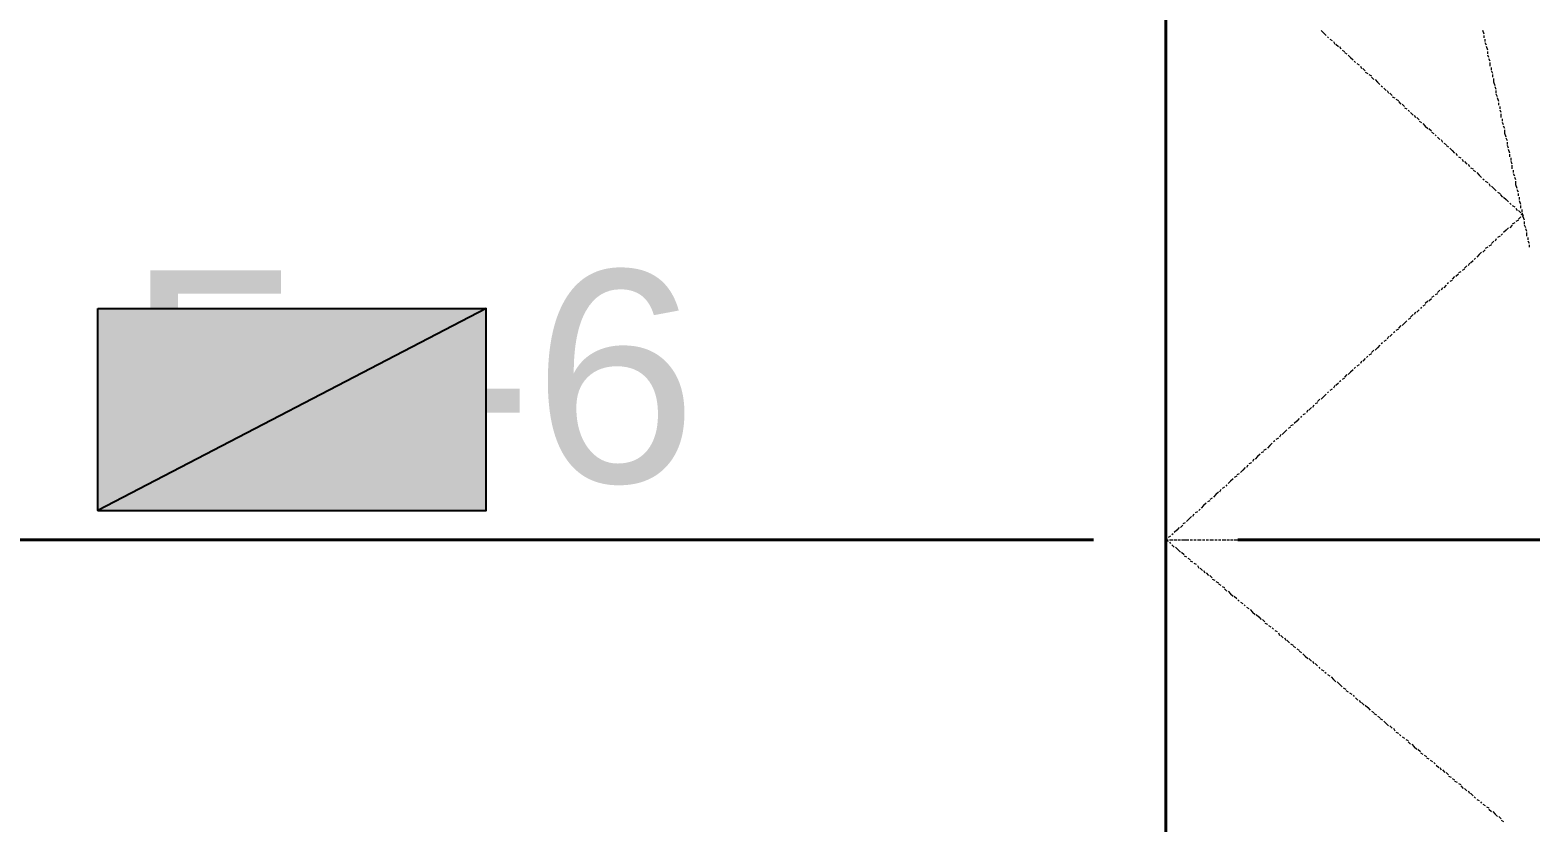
# Model space of a CAD drawing. Extents: x 8 to 21351, y 0 to 420.
# Drawn here: x 15702.36 to 15728.29, y 235.93 to 249.63 of the extents above; entities that cross this region are included whole.
import ezdxf

# ---------------------------------------------------------------- set-up
doc = ezdxf.new("R2010")
doc.units = 0
doc.styles.add('TEYPDFCAD_TEXT', font='arial.ttf')

msp = doc.modelspace()

# ---------------------------------------------------------------- hatches: boundary and pattern name
at = {"true_color": 0xffffff}
h = msp.add_hatch(color=0, dxfattribs=at)
h.paths.add_polyline_path([(15703.537, 244.814), (15710.247, 244.814), (15703.537, 241.321)])
h.paths.add_polyline_path([(15710.247, 244.814), (15703.537, 241.321), (15710.247, 241.321)])

# ---------------------------------------------------------------- linework, layer by layer
at = {"color": 7, "lineweight": 40}
for p, q in [((15721.994, 262.065), (15721.994, 174.561)), ((15720.745, 240.813), (15693.25, 240.813)), ((15750.76, 240.813), (15723.243, 240.813))]:
    msp.add_line(p, q, dxfattribs=at)
at = {"color": 7, "lineweight": 5}
for p, q in [((15721.994, 249.597), (15721.994, 249.64)), ((15721.994, 249.513), (15721.994, 249.576)), ((15721.994, 249.449), (15721.994, 249.492)), ((15724.682, 249.619), (15724.725, 249.576)), ((15724.725, 249.576), (15724.767, 249.534)), ((15724.788, 249.513), (15724.809, 249.492)), ((15724.83, 249.47), (15724.873, 249.449)), ((15727.497, 249.555), (15727.476, 249.619)), ((15727.497, 249.492), (15727.497, 249.534)), ((15727.519, 249.428), (15727.519, 249.47)), ((15721.994, 249.386), (15721.994, 249.428)), ((15721.994, 249.301), (15721.994, 249.364)), ((15721.994, 249.238), (15721.994, 249.28)), ((15721.994, 249.174), (15721.994, 249.216)), ((15724.894, 249.428), (15724.915, 249.386)), ((15724.936, 249.386), (15724.979, 249.343)), ((15725, 249.343), (15725.021, 249.301)), ((15725.042, 249.28), (15725.084, 249.259)), ((15725.084, 249.238), (15725.127, 249.216)), ((15725.148, 249.195), (15725.19, 249.153)), ((15727.54, 249.364), (15727.519, 249.407)), ((15727.561, 249.28), (15727.54, 249.343)), ((15727.561, 249.216), (15727.561, 249.259)), ((15727.582, 249.153), (15727.561, 249.195)), ((15721.994, 249.089), (15721.994, 249.153)), ((15721.994, 249.026), (15721.994, 249.089)), ((15721.994, 248.962), (15721.994, 249.005)), ((15721.994, 248.899), (15721.994, 248.941)), ((15725.19, 249.153), (15725.233, 249.111)), ((15725.254, 249.089), (15725.275, 249.068)), ((15725.296, 249.047), (15725.338, 249.026)), ((15725.36, 249.005), (15725.381, 248.962)), ((15725.402, 248.962), (15725.444, 248.92)), ((15727.603, 249.089), (15727.582, 249.132)), ((15727.603, 249.005), (15727.603, 249.068)), ((15727.624, 248.941), (15727.624, 248.983)), ((15727.646, 248.878), (15727.624, 248.92)), ((15721.994, 248.814), (15721.994, 248.878)), ((15721.994, 248.751), (15721.994, 248.793)), ((15721.994, 248.687), (15721.994, 248.729)), ((15721.994, 248.602), (15721.994, 248.666)), ((15725.444, 248.899), (15725.487, 248.878)), ((15725.508, 248.857), (15725.55, 248.835)), ((15725.55, 248.814), (15725.592, 248.772)), ((15725.614, 248.772), (15725.656, 248.729)), ((15725.656, 248.729), (15725.698, 248.687)), ((15725.719, 248.666), (15725.741, 248.645)), ((15727.646, 248.814), (15727.646, 248.857)), ((15727.667, 248.729), (15727.667, 248.793)), ((15727.688, 248.666), (15727.667, 248.729)), ((15721.994, 248.539), (15721.994, 248.581)), ((15721.994, 248.476), (15721.994, 248.518)), ((15721.994, 248.391), (15721.994, 248.454)), ((15725.762, 248.624), (15725.804, 248.581)), ((15725.825, 248.581), (15725.846, 248.539)), ((15725.868, 248.539), (15725.91, 248.497)), ((15725.91, 248.476), (15725.952, 248.454)), ((15725.973, 248.433), (15726.016, 248.412)), ((15727.709, 248.602), (15727.688, 248.645)), ((15727.709, 248.539), (15727.709, 248.581)), ((15727.73, 248.476), (15727.709, 248.518)), ((15727.751, 248.391), (15727.73, 248.454)), ((15721.994, 248.327), (15721.994, 248.37)), ((15721.994, 248.264), (15721.994, 248.306)), ((15721.994, 248.179), (15721.994, 248.243)), ((15721.994, 248.116), (15721.994, 248.179)), ((15726.016, 248.391), (15726.058, 248.349)), ((15726.079, 248.349), (15726.122, 248.306)), ((15726.122, 248.285), (15726.164, 248.264)), ((15726.185, 248.243), (15726.206, 248.221)), ((15726.227, 248.2), (15726.27, 248.158)), ((15726.291, 248.158), (15726.312, 248.116)), ((15727.751, 248.327), (15727.751, 248.37)), ((15727.773, 248.264), (15727.773, 248.306)), ((15727.794, 248.2), (15727.773, 248.243)), ((15727.794, 248.116), (15727.794, 248.179)), ((15721.994, 248.052), (15721.994, 248.095)), ((15721.994, 247.989), (15721.994, 248.031)), ((15721.994, 247.904), (15721.994, 247.968)), ((15721.994, 247.84), (15721.994, 247.883)), ((15726.333, 248.116), (15726.376, 248.073)), ((15726.376, 248.052), (15726.418, 248.031)), ((15726.439, 248.01), (15726.481, 247.968)), ((15726.481, 247.968), (15726.524, 247.925)), ((15726.545, 247.925), (15726.587, 247.883)), ((15727.815, 248.052), (15727.815, 248.095)), ((15727.836, 247.989), (15727.815, 248.031)), ((15727.857, 247.925), (15727.836, 247.968)), ((15727.857, 247.84), (15727.857, 247.904)), ((15721.994, 247.777), (15721.994, 247.819)), ((15721.994, 247.692), (15721.994, 247.756)), ((15721.994, 247.629), (15721.994, 247.671)), ((15726.587, 247.862), (15726.63, 247.84)), ((15726.651, 247.819), (15726.672, 247.798)), ((15726.693, 247.777), (15726.735, 247.735)), ((15726.757, 247.735), (15726.778, 247.692)), ((15726.799, 247.671), (15726.841, 247.65)), ((15726.841, 247.629), (15726.884, 247.608)), ((15727.878, 247.777), (15727.857, 247.84)), ((15727.9, 247.714), (15727.878, 247.756)), ((15727.9, 247.65), (15727.9, 247.692)), ((15727.921, 247.586), (15727.9, 247.629)), ((15721.994, 247.565), (15721.994, 247.608)), ((15721.994, 247.481), (15721.994, 247.544)), ((15721.994, 247.417), (15721.994, 247.459)), ((15721.994, 247.354), (15721.994, 247.396)), ((15726.905, 247.586), (15726.947, 247.544)), ((15726.947, 247.544), (15726.989, 247.502)), ((15727.011, 247.502), (15727.032, 247.459)), ((15727.053, 247.438), (15727.095, 247.417)), ((15727.116, 247.396), (15727.138, 247.354)), ((15727.942, 247.502), (15727.921, 247.565)), ((15727.942, 247.438), (15727.942, 247.481)), ((15727.963, 247.375), (15727.963, 247.417)), ((15721.994, 247.269), (15721.994, 247.333)), ((15721.994, 247.206), (15721.994, 247.269)), ((15721.994, 247.142), (15721.994, 247.184)), ((15721.994, 247.078), (15721.994, 247.121)), ((15727.159, 247.354), (15727.201, 247.311)), ((15727.222, 247.311), (15727.243, 247.269)), ((15727.265, 247.248), (15727.307, 247.227)), ((15727.307, 247.206), (15727.349, 247.184)), ((15727.37, 247.163), (15727.413, 247.121)), ((15727.413, 247.121), (15727.455, 247.078)), ((15727.984, 247.311), (15727.963, 247.354)), ((15727.984, 247.227), (15727.984, 247.29)), ((15728.005, 247.163), (15728.005, 247.206)), ((15728.027, 247.1), (15728.005, 247.142)), ((15721.994, 246.994), (15721.994, 247.057)), ((15721.994, 246.93), (15721.994, 246.973)), ((15721.994, 246.867), (15721.994, 246.909)), ((15721.994, 246.782), (15721.994, 246.846)), ((15727.476, 247.057), (15727.497, 247.036)), ((15727.519, 247.015), (15727.561, 246.994)), ((15727.582, 246.973), (15727.603, 246.93)), ((15727.624, 246.93), (15727.667, 246.888)), ((15727.667, 246.888), (15727.709, 246.846)), ((15728.048, 247.036), (15728.027, 247.078)), ((15728.048, 246.952), (15728.048, 247.015)), ((15728.069, 246.888), (15728.048, 246.952)), ((15728.09, 246.825), (15728.069, 246.867)), ((15721.994, 246.719), (15721.994, 246.761)), ((15721.994, 246.655), (15721.994, 246.697)), ((15721.994, 246.571), (15721.994, 246.634)), ((15727.73, 246.825), (15727.773, 246.803)), ((15727.773, 246.782), (15727.815, 246.74)), ((15727.836, 246.74), (15727.878, 246.697)), ((15727.878, 246.697), (15727.921, 246.655)), ((15727.942, 246.634), (15727.963, 246.613)), ((15727.984, 246.592), (15728.027, 246.571)), ((15728.09, 246.761), (15728.09, 246.803)), ((15728.111, 246.697), (15728.111, 246.74)), ((15728.132, 246.613), (15728.111, 246.676)), ((15728.132, 246.549), (15728.132, 246.592)), ((15721.994, 246.507), (15721.994, 246.549)), ((15721.994, 246.443), (15721.994, 246.486)), ((15721.994, 246.359), (15721.994, 246.422)), ((15721.994, 246.295), (15721.994, 246.359)), ((15728.048, 246.549), (15728.069, 246.507)), ((15728.09, 246.338), (15728.048, 246.316)), ((15728.09, 246.507), (15728.132, 246.465)), ((15728.132, 246.401), (15728.09, 246.359)), ((15728.132, 246.443), (15728.175, 246.422)), ((15728.154, 246.486), (15728.154, 246.528)), ((15728.175, 246.422), (15728.154, 246.465)), ((15728.175, 246.422), (15728.154, 246.401)), ((15728.196, 246.338), (15728.175, 246.401)), ((15721.994, 246.232), (15721.994, 246.274)), ((15721.994, 246.168), (15721.994, 246.211)), ((15721.994, 246.084), (15721.994, 246.147)), ((15727.815, 246.105), (15727.794, 246.084)), ((15727.878, 246.168), (15727.836, 246.126)), ((15727.921, 246.211), (15727.878, 246.168)), ((15727.984, 246.253), (15727.942, 246.211)), ((15728.027, 246.295), (15727.984, 246.274)), ((15728.196, 246.274), (15728.196, 246.316)), ((15728.217, 246.211), (15728.196, 246.253)), ((15728.238, 246.147), (15728.217, 246.19)), ((15728.238, 246.062), (15728.238, 246.126)), ((15721.994, 246.02), (15721.994, 246.062)), ((15721.994, 245.957), (15721.994, 245.999)), ((15721.994, 245.872), (15721.994, 245.935)), ((15721.994, 245.809), (15721.994, 245.851)), ((15727.519, 245.83), (15727.476, 245.787)), ((15727.561, 245.872), (15727.519, 245.851)), ((15727.624, 245.914), (15727.582, 245.893)), ((15727.667, 245.978), (15727.624, 245.935)), ((15727.709, 246.02), (15727.688, 245.978)), ((15727.773, 246.062), (15727.73, 246.041)), ((15728.259, 245.999), (15728.259, 246.041)), ((15728.281, 245.935), (15728.259, 245.978)), ((15728.281, 245.872), (15728.281, 245.914)), ((15721.994, 245.745), (15721.994, 245.787)), ((15721.994, 245.66), (15721.994, 245.724)), ((15721.994, 245.597), (15721.994, 245.639)), ((15721.994, 245.533), (15721.994, 245.576)), ((15727.201, 245.554), (15727.159, 245.512)), ((15727.243, 245.597), (15727.222, 245.554)), ((15727.307, 245.639), (15727.265, 245.597)), ((15727.349, 245.681), (15727.328, 245.66)), ((15727.413, 245.745), (15727.37, 245.703)), ((15727.455, 245.787), (15727.413, 245.745)), ((15721.994, 245.449), (15721.994, 245.512)), ((15721.994, 245.385), (15721.994, 245.449)), ((15721.994, 245.322), (15721.994, 245.364)), ((15721.994, 245.258), (15721.994, 245.3)), ((15726.947, 245.3), (15726.905, 245.279)), ((15726.989, 245.364), (15726.947, 245.322)), ((15727.053, 245.406), (15727.011, 245.364)), ((15727.095, 245.449), (15727.053, 245.428)), ((15727.159, 245.491), (15727.116, 245.47)), ((15721.994, 245.173), (15721.994, 245.237)), ((15721.994, 245.11), (15721.994, 245.152)), ((15721.994, 245.047), (15721.994, 245.089)), ((15726.693, 245.068), (15726.651, 245.047)), ((15726.735, 245.131), (15726.693, 245.089)), ((15726.778, 245.173), (15726.757, 245.131)), ((15726.841, 245.216), (15726.799, 245.173)), ((15726.884, 245.258), (15726.862, 245.237)), ((15721.994, 244.962), (15721.994, 245.025)), ((15721.994, 244.898), (15721.994, 244.941)), ((15721.994, 244.835), (15721.994, 244.877)), ((15721.994, 244.75), (15721.994, 244.814)), ((15726.376, 244.792), (15726.333, 244.75)), ((15726.418, 244.835), (15726.397, 244.814)), ((15726.481, 244.877), (15726.439, 244.856)), ((15726.524, 244.941), (15726.481, 244.898)), ((15726.587, 244.983), (15726.545, 244.941)), ((15726.63, 245.025), (15726.587, 245.004)), ((15721.994, 244.687), (15721.994, 244.729)), ((15721.994, 244.623), (15721.994, 244.666)), ((15721.994, 244.538), (15721.994, 244.602)), ((15721.994, 244.475), (15721.994, 244.538)), ((15726.058, 244.517), (15726.016, 244.475)), ((15726.122, 244.56), (15726.079, 244.517)), ((15726.164, 244.602), (15726.122, 244.56)), ((15726.227, 244.644), (15726.185, 244.623)), ((15726.27, 244.708), (15726.227, 244.666)), ((15726.312, 244.75), (15726.291, 244.708)), ((15721.994, 244.411), (15721.994, 244.454)), ((15721.994, 244.348), (15721.994, 244.39)), ((15721.994, 244.263), (15721.994, 244.327)), ((15725.804, 244.263), (15725.762, 244.242)), ((15725.846, 244.327), (15725.825, 244.285)), ((15725.91, 244.369), (15725.868, 244.327)), ((15725.952, 244.411), (15725.931, 244.39)), ((15726.016, 244.454), (15725.973, 244.433)), ((15721.994, 244.2), (15721.994, 244.242)), ((15721.994, 244.136), (15721.994, 244.179)), ((15721.994, 244.052), (15721.994, 244.115)), ((15721.994, 243.988), (15721.994, 244.03)), ((15725.55, 244.03), (15725.508, 244.009)), ((15725.592, 244.094), (15725.55, 244.052)), ((15725.656, 244.136), (15725.614, 244.094)), ((15725.698, 244.179), (15725.656, 244.136)), ((15725.741, 244.221), (15725.719, 244.2)), ((15721.994, 243.925), (15721.994, 243.967)), ((15721.994, 243.84), (15721.994, 243.904)), ((15721.994, 243.776), (15721.994, 243.819)), ((15721.994, 243.713), (15721.994, 243.755)), ((15725.233, 243.755), (15725.19, 243.713)), ((15725.275, 243.798), (15725.254, 243.776)), ((15725.338, 243.84), (15725.296, 243.819)), ((15725.381, 243.904), (15725.36, 243.861)), ((15725.444, 243.946), (15725.402, 243.904)), ((15725.487, 243.988), (15725.465, 243.967)), ((15721.994, 243.628), (15721.994, 243.692)), ((15721.994, 243.565), (15721.994, 243.628)), ((15721.994, 243.501), (15721.994, 243.544)), ((15721.994, 243.438), (15721.994, 243.48)), ((15724.915, 243.48), (15724.894, 243.438)), ((15724.979, 243.523), (15724.936, 243.48)), ((15725.021, 243.565), (15725, 243.544)), ((15725.084, 243.607), (15725.042, 243.586)), ((15725.127, 243.671), (15725.084, 243.628)), ((15725.19, 243.713), (15725.148, 243.671)), ((15721.994, 243.353), (15721.994, 243.417)), ((15721.994, 243.29), (15721.994, 243.332)), ((15721.994, 243.226), (15721.994, 243.268)), ((15724.661, 243.247), (15724.619, 243.205)), ((15724.725, 243.29), (15724.682, 243.247)), ((15724.767, 243.332), (15724.725, 243.29)), ((15724.809, 243.374), (15724.788, 243.353)), ((15724.873, 243.417), (15724.83, 243.395)), ((15721.994, 243.142), (15721.994, 243.205)), ((15721.994, 243.078), (15721.994, 243.12)), ((15721.994, 243.014), (15721.994, 243.057)), ((15721.994, 242.93), (15721.994, 242.993)), ((15724.407, 242.993), (15724.365, 242.972)), ((15724.449, 243.057), (15724.428, 243.014)), ((15724.513, 243.099), (15724.471, 243.057)), ((15724.555, 243.142), (15724.534, 243.099)), ((15724.619, 243.184), (15724.576, 243.163)), ((15721.994, 242.866), (15721.994, 242.909)), ((15721.994, 242.803), (15721.994, 242.845)), ((15721.994, 242.718), (15721.994, 242.782)), ((15721.994, 242.655), (15721.994, 242.718)), ((15724.09, 242.718), (15724.047, 242.676)), ((15724.153, 242.761), (15724.111, 242.739)), ((15724.195, 242.803), (15724.153, 242.782)), ((15724.259, 242.866), (15724.217, 242.824)), ((15724.301, 242.909), (15724.259, 242.866)), ((15724.344, 242.951), (15724.322, 242.93)), ((15721.994, 242.591), (15721.994, 242.633)), ((15721.994, 242.528), (15721.994, 242.57)), ((15721.994, 242.443), (15721.994, 242.506)), ((15723.793, 242.443), (15723.751, 242.401)), ((15723.836, 242.485), (15723.793, 242.443)), ((15723.878, 242.528), (15723.857, 242.506)), ((15723.941, 242.57), (15723.899, 242.549)), ((15723.984, 242.633), (15723.963, 242.591)), ((15724.047, 242.676), (15724.005, 242.633)), ((15721.994, 242.38), (15721.994, 242.422)), ((15721.994, 242.316), (15721.994, 242.358)), ((15721.994, 242.231), (15721.994, 242.295)), ((15721.994, 242.168), (15721.994, 242.21)), ((15723.518, 242.21), (15723.497, 242.168)), ((15723.582, 242.252), (15723.539, 242.21)), ((15723.624, 242.295), (15723.582, 242.252)), ((15723.687, 242.337), (15723.645, 242.316)), ((15723.73, 242.38), (15723.687, 242.358)), ((15721.994, 242.104), (15721.994, 242.147)), ((15721.994, 242.02), (15721.994, 242.083)), ((15721.994, 241.956), (15721.994, 241.999)), ((15721.994, 241.893), (15721.994, 241.935)), ((15723.264, 241.956), (15723.222, 241.935)), ((15723.328, 242.02), (15723.285, 241.977)), ((15723.37, 242.062), (15723.328, 242.02)), ((15723.412, 242.104), (15723.391, 242.062)), ((15723.476, 242.147), (15723.433, 242.125)), ((15721.994, 241.808), (15721.994, 241.871)), ((15721.994, 241.744), (15721.994, 241.808)), ((15721.994, 241.681), (15721.994, 241.723)), ((15721.994, 241.618), (15721.994, 241.66)), ((15722.947, 241.681), (15722.925, 241.639)), ((15723.01, 241.723), (15722.968, 241.702)), ((15723.052, 241.766), (15723.031, 241.744)), ((15723.116, 241.829), (15723.074, 241.787)), ((15723.158, 241.871), (15723.116, 241.829)), ((15723.222, 241.914), (15723.179, 241.893)), ((15721.994, 241.533), (15721.994, 241.596)), ((15721.994, 241.469), (15721.994, 241.512)), ((15721.994, 241.406), (15721.994, 241.448)), ((15722.65, 241.406), (15722.608, 241.363)), ((15722.693, 241.448), (15722.65, 241.406)), ((15722.756, 241.49), (15722.714, 241.469)), ((15722.798, 241.533), (15722.756, 241.512)), ((15722.862, 241.596), (15722.82, 241.554)), ((15722.904, 241.639), (15722.862, 241.596)), ((15721.994, 241.321), (15721.994, 241.385)), ((15721.994, 241.258), (15721.994, 241.3)), ((15721.994, 241.194), (15721.994, 241.236)), ((15721.994, 241.109), (15721.994, 241.173)), ((15722.396, 241.173), (15722.354, 241.131)), ((15722.439, 241.215), (15722.396, 241.173)), ((15722.481, 241.258), (15722.46, 241.215)), ((15722.544, 241.3), (15722.502, 241.279)), ((15722.587, 241.342), (15722.566, 241.321)), ((15721.994, 241.046), (15721.994, 241.088)), ((15721.994, 240.982), (15721.994, 241.025)), ((15721.994, 240.898), (15721.994, 240.961)), ((15721.994, 240.834), (15721.994, 240.898)), ((15722.121, 240.919), (15722.1, 240.898)), ((15722.185, 240.982), (15722.142, 240.94)), ((15722.227, 241.025), (15722.185, 240.982)), ((15722.29, 241.067), (15722.248, 241.025)), ((15722.333, 241.109), (15722.29, 241.088)), ((15722.015, 240.834), (15721.994, 240.813)), ((15721.994, 240.813), (15722.036, 240.813)), ((15721.994, 240.813), (15722.036, 240.792)), ((15721.994, 240.771), (15721.994, 240.813)), ((15721.994, 240.707), (15721.994, 240.75)), ((15721.994, 240.623), (15721.994, 240.686)), ((15722.079, 240.877), (15722.036, 240.856)), ((15722.058, 240.813), (15722.121, 240.813)), ((15722.058, 240.771), (15722.079, 240.75)), ((15722.1, 240.728), (15722.142, 240.686)), ((15722.142, 240.813), (15722.185, 240.813)), ((15722.163, 240.686), (15722.206, 240.644)), ((15722.206, 240.813), (15722.248, 240.813)), ((15722.206, 240.644), (15722.248, 240.601)), ((15722.269, 240.813), (15722.333, 240.813)), ((15722.333, 240.813), (15722.396, 240.813)), ((15722.417, 240.813), (15722.46, 240.813)), ((15722.481, 240.813), (15722.523, 240.813)), ((15722.544, 240.813), (15722.608, 240.813)), ((15722.629, 240.813), (15722.671, 240.813)), ((15722.693, 240.813), (15722.735, 240.813)), ((15722.756, 240.813), (15722.82, 240.813)), ((15722.841, 240.813), (15722.883, 240.813)), ((15722.904, 240.813), (15722.947, 240.813)), ((15722.968, 240.813), (15723.031, 240.813)), ((15723.052, 240.813), (15723.095, 240.813)), ((15723.116, 240.813), (15723.158, 240.813)), ((15723.179, 240.813), (15723.243, 240.813)), ((15723.243, 240.813), (15723.306, 240.813)), ((15723.328, 240.813), (15723.37, 240.813)), ((15723.391, 240.813), (15723.433, 240.813)), ((15723.455, 240.813), (15723.518, 240.813)), ((15723.539, 240.813), (15723.582, 240.813)), ((15723.603, 240.813), (15723.645, 240.813)), ((15723.666, 240.813), (15723.73, 240.813)), ((15723.751, 240.813), (15723.793, 240.813)), ((15723.814, 240.813), (15723.857, 240.813)), ((15723.878, 240.813), (15723.941, 240.813)), ((15723.963, 240.813), (15724.005, 240.813)), ((15724.026, 240.813), (15724.068, 240.813)), ((15724.09, 240.813), (15724.153, 240.813)), ((15724.153, 240.813), (15724.217, 240.813)), ((15724.238, 240.813), (15724.28, 240.813)), ((15724.301, 240.813), (15724.344, 240.813)), ((15724.365, 240.813), (15724.428, 240.813)), ((15724.449, 240.813), (15724.492, 240.813)), ((15724.513, 240.813), (15724.555, 240.813)), ((15724.576, 240.813), (15724.64, 240.813)), ((15724.661, 240.813), (15724.703, 240.813)), ((15724.725, 240.813), (15724.767, 240.813)), ((15724.788, 240.813), (15724.852, 240.813)), ((15724.873, 240.813), (15724.915, 240.813)), ((15724.936, 240.813), (15724.979, 240.813)), ((15725, 240.813), (15725.063, 240.813)), ((15725.063, 240.813), (15725.127, 240.813)), ((15725.148, 240.813), (15725.19, 240.813)), ((15725.211, 240.813), (15725.254, 240.813)), ((15725.275, 240.813), (15725.338, 240.813)), ((15725.36, 240.813), (15725.402, 240.813)), ((15725.423, 240.813), (15725.465, 240.813)), ((15725.487, 240.813), (15725.55, 240.813)), ((15725.571, 240.813), (15725.614, 240.813)), ((15725.635, 240.813), (15725.677, 240.813)), ((15725.698, 240.813), (15725.762, 240.813)), ((15725.783, 240.813), (15725.825, 240.813)), ((15725.846, 240.813), (15725.889, 240.813)), ((15725.91, 240.813), (15725.973, 240.813)), ((15725.973, 240.813), (15726.037, 240.813)), ((15726.058, 240.813), (15726.1, 240.813)), ((15726.122, 240.813), (15726.164, 240.813)), ((15726.185, 240.813), (15726.249, 240.813)), ((15726.27, 240.813), (15726.312, 240.813)), ((15726.333, 240.813), (15726.376, 240.813)), ((15726.397, 240.813), (15726.46, 240.813)), ((15726.481, 240.813), (15726.524, 240.813)), ((15726.545, 240.813), (15726.587, 240.813)), ((15726.608, 240.813), (15726.672, 240.813)), ((15726.693, 240.813), (15726.735, 240.813)), ((15726.757, 240.813), (15726.799, 240.813)), ((15726.82, 240.813), (15726.884, 240.813)), ((15726.884, 240.813), (15726.947, 240.813)), ((15726.968, 240.813), (15727.011, 240.813)), ((15727.032, 240.813), (15727.074, 240.813)), ((15727.095, 240.813), (15727.159, 240.813)), ((15727.18, 240.813), (15727.222, 240.813)), ((15727.243, 240.813), (15727.286, 240.813)), ((15727.307, 240.813), (15727.37, 240.813)), ((15727.392, 240.813), (15727.434, 240.813)), ((15727.455, 240.813), (15727.497, 240.813)), ((15727.519, 240.813), (15727.582, 240.813)), ((15727.603, 240.813), (15727.646, 240.813)), ((15727.667, 240.813), (15727.709, 240.813)), ((15727.73, 240.813), (15727.773, 240.813)), ((15727.794, 240.813), (15727.857, 240.813)), ((15727.878, 240.813), (15727.921, 240.813)), ((15727.942, 240.813), (15727.984, 240.813)), ((15728.005, 240.813), (15728.069, 240.813)), ((15728.09, 240.813), (15728.132, 240.813)), ((15728.154, 240.813), (15728.196, 240.813)), ((15728.217, 240.813), (15728.281, 240.813)), ((15721.994, 240.559), (15721.994, 240.601)), ((15721.994, 240.496), (15721.994, 240.538)), ((15721.994, 240.411), (15721.994, 240.475)), ((15721.994, 240.347), (15721.994, 240.39)), ((15722.269, 240.601), (15722.312, 240.559)), ((15722.312, 240.538), (15722.354, 240.517)), ((15722.375, 240.496), (15722.417, 240.475)), ((15722.417, 240.453), (15722.46, 240.432)), ((15722.481, 240.411), (15722.523, 240.39)), ((15722.544, 240.369), (15722.566, 240.326)), ((15721.994, 240.284), (15721.994, 240.326)), ((15721.994, 240.199), (15721.994, 240.263)), ((15721.994, 240.136), (15721.994, 240.178)), ((15721.994, 240.072), (15721.994, 240.115)), ((15722.587, 240.326), (15722.629, 240.284)), ((15722.65, 240.284), (15722.671, 240.242)), ((15722.693, 240.242), (15722.735, 240.199)), ((15722.756, 240.199), (15722.798, 240.157)), ((15722.798, 240.136), (15722.841, 240.115)), ((15721.994, 239.988), (15721.994, 240.051)), ((15721.994, 239.924), (15721.994, 239.988)), ((15721.994, 239.861), (15721.994, 239.903)), ((15722.862, 240.093), (15722.904, 240.072)), ((15722.904, 240.051), (15722.947, 240.03)), ((15722.968, 240.009), (15723.01, 239.988)), ((15723.01, 239.966), (15723.052, 239.924)), ((15723.074, 239.924), (15723.116, 239.882)), ((15723.116, 239.882), (15723.158, 239.839)), ((15721.994, 239.797), (15721.994, 239.839)), ((15721.994, 239.713), (15721.994, 239.776)), ((15721.994, 239.649), (15721.994, 239.691)), ((15721.994, 239.585), (15721.994, 239.628)), ((15723.179, 239.839), (15723.222, 239.797)), ((15723.243, 239.776), (15723.264, 239.755)), ((15723.285, 239.734), (15723.328, 239.713)), ((15723.349, 239.691), (15723.37, 239.67)), ((15723.391, 239.649), (15723.433, 239.628)), ((15723.455, 239.607), (15723.497, 239.564)), ((15721.994, 239.501), (15721.994, 239.564)), ((15721.994, 239.437), (15721.994, 239.48)), ((15721.994, 239.374), (15721.994, 239.416)), ((15721.994, 239.289), (15721.994, 239.353)), ((15723.497, 239.564), (15723.539, 239.522)), ((15723.56, 239.522), (15723.603, 239.48)), ((15723.603, 239.48), (15723.645, 239.437)), ((15723.666, 239.437), (15723.709, 239.395)), ((15723.709, 239.374), (15723.751, 239.353)), ((15723.772, 239.332), (15723.814, 239.31)), ((15721.994, 239.226), (15721.994, 239.268)), ((15721.994, 239.162), (15721.994, 239.204)), ((15721.994, 239.077), (15721.994, 239.141)), ((15721.994, 239.014), (15721.994, 239.077)), ((15723.836, 239.289), (15723.857, 239.268)), ((15723.878, 239.247), (15723.92, 239.226)), ((15723.941, 239.204), (15723.963, 239.162)), ((15723.984, 239.162), (15724.026, 239.12)), ((15724.047, 239.12), (15724.068, 239.077)), ((15724.09, 239.077), (15724.132, 239.035)), ((15721.994, 238.95), (15721.994, 238.993)), ((15721.994, 238.887), (15721.994, 238.929)), ((15721.994, 238.802), (15721.994, 238.866)), ((15724.153, 239.014), (15724.195, 238.993)), ((15724.195, 238.972), (15724.238, 238.95)), ((15724.259, 238.929), (15724.301, 238.908)), ((15724.301, 238.887), (15724.344, 238.866)), ((15724.365, 238.845), (15724.407, 238.802)), ((15721.994, 238.739), (15721.994, 238.781)), ((15721.994, 238.675), (15721.994, 238.718)), ((15721.994, 238.591), (15721.994, 238.654)), ((15721.994, 238.527), (15721.994, 238.57)), ((15724.407, 238.802), (15724.449, 238.76)), ((15724.471, 238.76), (15724.513, 238.718)), ((15724.534, 238.718), (15724.555, 238.675)), ((15724.576, 238.675), (15724.619, 238.633)), ((15724.64, 238.612), (15724.661, 238.591)), ((15724.682, 238.57), (15724.725, 238.548)), ((15721.994, 238.464), (15721.994, 238.506)), ((15721.994, 238.379), (15721.994, 238.442)), ((15721.994, 238.315), (15721.994, 238.358)), ((15721.994, 238.252), (15721.994, 238.294)), ((15724.746, 238.527), (15724.767, 238.506)), ((15724.788, 238.485), (15724.83, 238.464)), ((15724.852, 238.442), (15724.894, 238.4)), ((15724.894, 238.4), (15724.936, 238.358)), ((15724.957, 238.358), (15725, 238.315)), ((15725, 238.315), (15725.042, 238.273)), ((15721.994, 238.167), (15721.994, 238.231)), ((15721.994, 238.104), (15721.994, 238.167)), ((15721.994, 238.04), (15721.994, 238.083)), ((15725.063, 238.252), (15725.106, 238.231)), ((15725.106, 238.21), (15725.148, 238.188)), ((15725.169, 238.167), (15725.211, 238.146)), ((15725.233, 238.125), (15725.254, 238.104)), ((15725.275, 238.083), (15725.317, 238.04)), ((15725.338, 238.04), (15725.36, 237.998)), ((15721.994, 237.977), (15721.994, 238.019)), ((15721.994, 237.892), (15721.994, 237.956)), ((15721.994, 237.829), (15721.994, 237.871)), ((15721.994, 237.765), (15721.994, 237.808)), ((15725.381, 237.998), (15725.423, 237.956)), ((15725.444, 237.956), (15725.487, 237.913)), ((15725.487, 237.913), (15725.529, 237.871)), ((15725.55, 237.85), (15725.592, 237.829)), ((15725.592, 237.808), (15725.635, 237.786)), ((15721.994, 237.68), (15721.994, 237.744)), ((15721.994, 237.617), (15721.994, 237.659)), ((15721.994, 237.554), (15721.994, 237.596)), ((15721.994, 237.469), (15721.994, 237.532)), ((15725.656, 237.765), (15725.698, 237.744)), ((15725.698, 237.723), (15725.741, 237.702)), ((15725.762, 237.68), (15725.804, 237.638)), ((15725.804, 237.638), (15725.846, 237.596)), ((15725.868, 237.596), (15725.91, 237.554)), ((15725.931, 237.554), (15725.952, 237.511)), ((15721.994, 237.405), (15721.994, 237.448)), ((15721.994, 237.342), (15721.994, 237.384)), ((15721.994, 237.257), (15721.994, 237.321)), ((15721.994, 237.194), (15721.994, 237.257)), ((15725.973, 237.49), (15726.016, 237.469)), ((15726.037, 237.448), (15726.058, 237.427)), ((15726.079, 237.405), (15726.122, 237.384)), ((15726.143, 237.363), (15726.185, 237.342)), ((15726.185, 237.321), (15726.227, 237.278)), ((15726.249, 237.278), (15726.291, 237.236)), ((15721.994, 237.13), (15721.994, 237.173)), ((15721.994, 237.067), (15721.994, 237.109)), ((15721.994, 236.982), (15721.994, 237.045)), ((15726.291, 237.236), (15726.333, 237.194)), ((15726.354, 237.194), (15726.397, 237.151)), ((15726.397, 237.13), (15726.439, 237.109)), ((15726.46, 237.088), (15726.503, 237.067)), ((15726.503, 237.045), (15726.545, 237.024)), ((15726.566, 237.003), (15726.608, 236.982)), ((15721.994, 236.918), (15721.994, 236.961)), ((15721.994, 236.855), (15721.994, 236.897)), ((15721.994, 236.77), (15721.994, 236.834)), ((15721.994, 236.707), (15721.994, 236.749)), ((15726.63, 236.961), (15726.651, 236.94)), ((15726.672, 236.918), (15726.714, 236.876)), ((15726.735, 236.876), (15726.757, 236.834)), ((15726.778, 236.834), (15726.82, 236.792)), ((15726.841, 236.792), (15726.884, 236.749)), ((15721.994, 236.643), (15721.994, 236.686)), ((15721.994, 236.559), (15721.994, 236.622)), ((15721.994, 236.495), (15721.994, 236.537)), ((15721.994, 236.432), (15721.994, 236.474)), ((15726.884, 236.728), (15726.926, 236.707)), ((15726.947, 236.686), (15726.989, 236.665)), ((15726.989, 236.643), (15727.032, 236.622)), ((15727.053, 236.601), (15727.095, 236.58)), ((15727.095, 236.559), (15727.138, 236.516)), ((15727.159, 236.516), (15727.201, 236.474)), ((15727.222, 236.474), (15727.243, 236.432)), ((15721.994, 236.347), (15721.994, 236.411)), ((15721.994, 236.284), (15721.994, 236.347)), ((15721.994, 236.22), (15721.994, 236.262)), ((15727.265, 236.432), (15727.307, 236.389)), ((15727.328, 236.368), (15727.349, 236.347)), ((15727.37, 236.326), (15727.413, 236.305)), ((15727.434, 236.284), (15727.455, 236.262)), ((15727.476, 236.241), (15727.519, 236.22)), ((15721.994, 236.156), (15721.994, 236.199)), ((15721.994, 236.072), (15721.994, 236.135)), ((15721.994, 236.008), (15721.994, 236.051)), ((15721.994, 235.945), (15721.994, 235.987)), ((15727.54, 236.199), (15727.582, 236.178)), ((15727.582, 236.156), (15727.624, 236.114)), ((15727.646, 236.114), (15727.688, 236.072)), ((15727.688, 236.072), (15727.73, 236.03)), ((15727.751, 236.03), (15727.794, 235.987)), ((15727.794, 235.966), (15727.836, 235.945))]:
    msp.add_line(p, q, dxfattribs=at)
at = {"lineweight": 25}
for p, q in [((15721.994, 248.412), (15721.994, 247.417)), ((15721.994, 245.914), (15721.994, 225.912))]:
    msp.add_line(p, q, dxfattribs=at)
at = {"color": 0, "lineweight": 0, "true_color": 0xffffff}
msp.add_line((15703.537, 241.321), (15710.247, 241.321), dxfattribs=at)
at = {"color": 0, "true_color": 0xffffff}
for points in [[(15703.537, 244.814), (15710.247, 244.814), (15703.537, 241.321)], [(15710.247, 244.814), (15703.537, 241.321), (15710.247, 241.321)]]:
    msp.add_lwpolyline(points, close=True, dxfattribs=at)

# ---------------------------------------------------------------- texts
at = {"color": 7, "style": 'TEYPDFCAD_TEXT'}
msp.add_text('Гс-6', height=3.6618, dxfattribs=at).set_placement((15704.024, 241.808))

doc.saveas('drawing.dxf')
